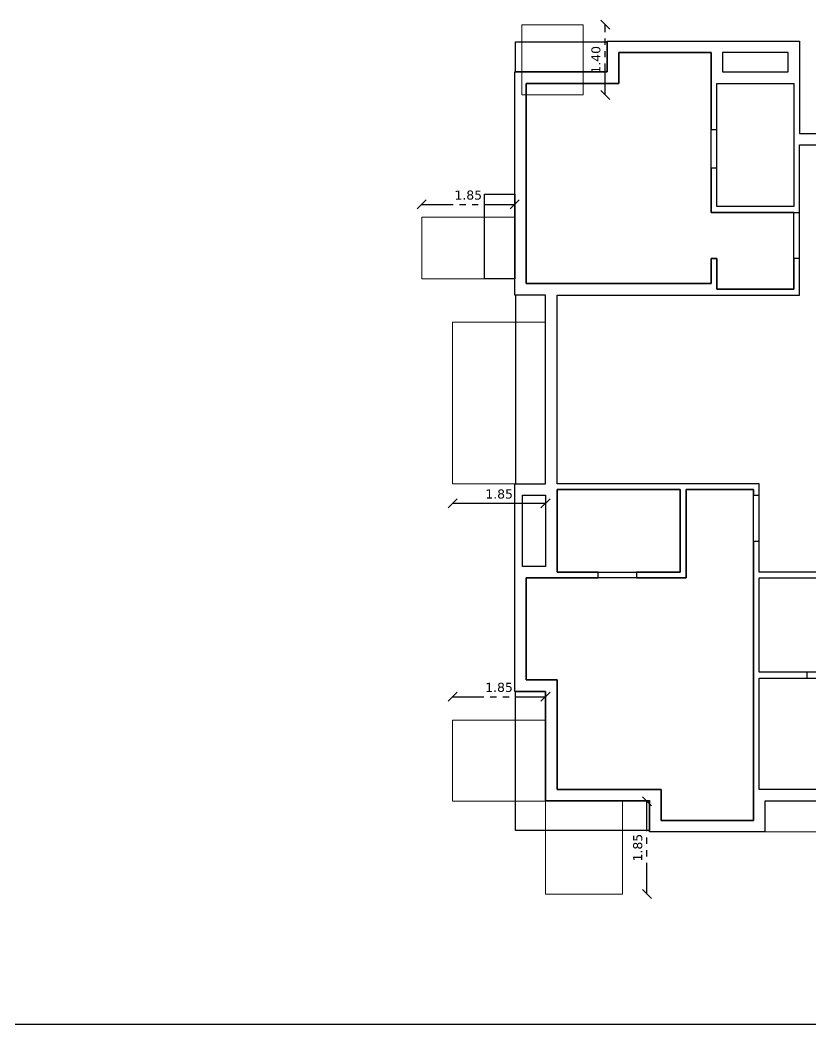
# Model space of a CAD drawing. Header units: metres. Extents: x 617 to 1370, y 693 to 852.
# Drawn here: x 1020.79 to 1036.53, y 771.36 to 791.45 of the extents above; entities that cross this region are included whole.
import ezdxf

# ---------------------------------------------------------------- set-up
doc = ezdxf.new("R2010")
doc.units = ezdxf.units.M
doc.header["$MEASUREMENT"] = 0
doc.header["$PDMODE"] = 2
doc.header["$PDSIZE"] = 50
doc.linetypes.add('PHANTOM2', pattern=[1.25, 0.625, -0.125, 0.125, -0.125, 0.125, -0.125])
doc.layers.get('0').update_dxf_attribs({"lineweight": 0})
doc.layers.get('Defpoints').update_dxf_attribs({"lineweight": 0})
for name, color, linetype in [('BLK_1_FLR_1_AC_ROOM_1', 117, 'Continuous'), ('BLK_1_FLR_1_AC_ROOM_2', 117, 'Continuous'), ('BLK_1_FLR_1_AC_ROOM_3', 117, 'Continuous'), ('BLK_1_FLR_1_BLT_UP_AREA', 1, 'Continuous'), ('BLK_1_FLR_1_BLT_UP_AREA_DEDUCT', 1, 'Continuous'), ('BLK_1_FLR_1_CARPET_AREA', 10, 'Continuous'), ('BLK_1_FLR_1_CHAJJA', 6, 'Continuous'), ('BLK_1_FLR_1_REGULAR_ROOM_1', 117, 'Continuous'), ('BLK_1_FLR_1_WC_BATH', 223, 'Continuous'), ('BLK_1_LVL_1_BLDG_FOOT_PRINT', 1, 'Continuous'), ('DISTANCE_FROM_GOVT_BLDG', 7, 'Continuous')]:
    doc.layers.add(name, color=color, linetype=linetype)
for name, color, linetype, lineweight in [('BLK_1_FLR_1_ACROOM_1_LIGHT_VENTILATION_1', 232, 'Continuous', 0), ('BLK_1_FLR_1_ACROOM_2_LIGHT_VENTILATION_1', 232, 'Continuous', 0), ('BLK_1_FLR_1_ACROOM_2_LIGHT_VENTILATION_2', 232, 'Continuous', 0), ('BLK_1_FLR_1_ROOM_1_LIGHT_VENTILATION_1', 232, 'Continuous', 0), ('BLK_1_FLR_1_UNITFA', 234, 'Continuous', 0)]:
    doc.layers.add(name, color=color, linetype=linetype, lineweight=lineweight)
doc.styles.get("Standard").update_dxf_attribs({"font": 'verdana.ttf', "height": 0.18})
doc.dimstyles.get("Standard").update_dxf_attribs({"dimscale": 0, "dimtxt": 0.18, "dimasz": 0.18, "dimexe": 0.18, "dimexo": 0.0625, "dimgap": 0.09, "dimtad": 1, "dimtoh": 1, "dimzin": 0, "dimdsep": 46, "dimtxsty": 'Standard', "dimblk": 'OBLIQUE', "dimcen": 0.09, "dimse1": 1, "dimse2": 1, "dimadec": 0, "dimazin": 0, "dimtfac": 1, "dimtofl": 0, "dimtmove": 0, "dimatfit": 3, "dimldrblk": 'OBLIQUE', "dimfxl": 1, "dimtolj": 1, "dimtzin": 0, "dimarcsym": 0})

# ---------------------------------------------------------------- blocks, each defined once
blk = doc.blocks.new('_Oblique')
at = {"color": 0, "linetype": 'ByBlock', "lineweight": -2}
blk.add_line((-0.5, -0.5), (0.5, 0.5), dxfattribs=at)
blk = doc.blocks.new('*D335')
at = {"layer": 'Defpoints', "color": 0}
for p in [(1010.345, 771.451), (1360.345, 771.451), (1360.345, 771.451)]:
    blk.add_point(p, dxfattribs=at)
at = {"layer": 'DISTANCE_FROM_GOVT_BLDG', "color": 0, "lineweight": -2}
blk.add_line((1010.345, 771.451), (1360.345, 771.451), dxfattribs=at)
at = {"layer": 'DISTANCE_FROM_GOVT_BLDG', "color": 0, "lineweight": -2, "xscale": 0.18, "yscale": 0.18, "zscale": 0.18, "rotation": 180}
blk.add_blockref('_Oblique', (1010.345, 771.451), dxfattribs=at)
at = {"layer": 'DISTANCE_FROM_GOVT_BLDG', "color": 0, "lineweight": -2, "xscale": 0.18, "yscale": 0.18, "zscale": 0.18}
blk.add_blockref('_Oblique', (1360.345, 771.451), dxfattribs=at)
at = {"layer": 'DISTANCE_FROM_GOVT_BLDG', "color": 0, "insert": (1185.345, 771.635), "char_height": 0.18, "attachment_point": 5}
blk.add_mtext('\\A1;350.00', dxfattribs=at)
blk = doc.blocks.new('*D415')
at = {"layer": 'BLK_1_FLR_1_ROOM_1_LIGHT_VENTILATION_1', "color": 0, "lineweight": -2}
blk.add_line((1029.403, 781.83), (1031.25, 781.83), dxfattribs=at)
at = {"layer": 'Defpoints', "color": 0}
for p in [(1029.403, 782.221), (1031.25, 782.221), (1031.25, 781.83)]:
    blk.add_point(p, dxfattribs=at)
at = {"layer": 'BLK_1_FLR_1_ROOM_1_LIGHT_VENTILATION_1', "color": 0, "lineweight": -2, "xscale": 0.18, "yscale": 0.18, "zscale": 0.18, "rotation": 180}
blk.add_blockref('_Oblique', (1029.403, 781.83), dxfattribs=at)
at = {"layer": 'BLK_1_FLR_1_ROOM_1_LIGHT_VENTILATION_1', "color": 0, "lineweight": -2, "xscale": 0.18, "yscale": 0.18, "zscale": 0.18}
blk.add_blockref('_Oblique', (1031.25, 781.83), dxfattribs=at)
at = {"layer": 'BLK_1_FLR_1_ROOM_1_LIGHT_VENTILATION_1', "color": 0, "insert": (1030.327, 782.014), "char_height": 0.18, "attachment_point": 5}
blk.add_mtext('\\A1;1.85', dxfattribs=at)
blk = doc.blocks.new('*D417')
at = {"layer": 'BLK_1_FLR_1_ACROOM_1_LIGHT_VENTILATION_1', "color": 0, "linetype": 'PHANTOM2', "lineweight": -2}
blk.add_line((1033.271, 774.046), (1033.271, 775.896), dxfattribs=at)
at = {"layer": 'Defpoints', "color": 0}
for p in [(1032.785, 775.896), (1033.271, 775.896), (1032.785, 774.046)]:
    blk.add_point(p, dxfattribs=at)
at = {"layer": 'BLK_1_FLR_1_ACROOM_1_LIGHT_VENTILATION_1', "color": 0, "lineweight": -2, "xscale": 0.18, "yscale": 0.18, "zscale": 0.18}
for p, rotation in [((1033.271, 775.896), 90), ((1033.271, 774.046), 270)]:
    blk.add_blockref('_Oblique', p, dxfattribs=dict(at, rotation=rotation))
at = {"layer": 'BLK_1_FLR_1_ACROOM_1_LIGHT_VENTILATION_1', "color": 0, "insert": (1033.087, 774.971), "char_height": 0.18, "attachment_point": 5, "rotation": 90}
blk.add_mtext('\\A1;1.85', dxfattribs=at)
blk = doc.blocks.new('*D418')
at = {"layer": 'BLK_1_FLR_1_ACROOM_1_LIGHT_VENTILATION_1', "color": 0, "linetype": 'PHANTOM2', "lineweight": -2}
blk.add_line((1029.4, 777.978), (1031.25, 777.978), dxfattribs=at)
at = {"layer": 'Defpoints', "color": 0}
for p in [(1031.25, 777.978), (1029.4, 777.507), (1031.25, 777.507)]:
    blk.add_point(p, dxfattribs=at)
at = {"layer": 'BLK_1_FLR_1_ACROOM_1_LIGHT_VENTILATION_1', "color": 0, "lineweight": -2, "xscale": 0.18, "yscale": 0.18, "zscale": 0.18, "rotation": 180}
blk.add_blockref('_Oblique', (1029.4, 777.978), dxfattribs=at)
at = {"layer": 'BLK_1_FLR_1_ACROOM_1_LIGHT_VENTILATION_1', "color": 0, "lineweight": -2, "xscale": 0.18, "yscale": 0.18, "zscale": 0.18}
blk.add_blockref('_Oblique', (1031.25, 777.978), dxfattribs=at)
at = {"layer": 'BLK_1_FLR_1_ACROOM_1_LIGHT_VENTILATION_1', "color": 0, "insert": (1030.325, 778.162), "char_height": 0.18, "attachment_point": 5}
blk.add_mtext('\\A1;1.85', dxfattribs=at)
blk = doc.blocks.new('*D419')
at = {"layer": 'BLK_1_FLR_1_ACROOM_2_LIGHT_VENTILATION_1', "color": 0, "linetype": 'PHANTOM2', "lineweight": -2}
blk.add_line((1028.787, 787.785), (1030.637, 787.785), dxfattribs=at)
at = {"layer": 'Defpoints', "color": 0}
for p in [(1030.637, 787.785), (1028.787, 787.53), (1030.637, 787.53)]:
    blk.add_point(p, dxfattribs=at)
at = {"layer": 'BLK_1_FLR_1_ACROOM_2_LIGHT_VENTILATION_1', "color": 0, "lineweight": -2, "xscale": 0.18, "yscale": 0.18, "zscale": 0.18, "rotation": 180}
blk.add_blockref('_Oblique', (1028.787, 787.785), dxfattribs=at)
at = {"layer": 'BLK_1_FLR_1_ACROOM_2_LIGHT_VENTILATION_1', "color": 0, "lineweight": -2, "xscale": 0.18, "yscale": 0.18, "zscale": 0.18}
blk.add_blockref('_Oblique', (1030.637, 787.785), dxfattribs=at)
at = {"layer": 'BLK_1_FLR_1_ACROOM_2_LIGHT_VENTILATION_1', "color": 0, "insert": (1029.712, 787.969), "char_height": 0.18, "attachment_point": 5}
blk.add_mtext('\\A1;1.85', dxfattribs=at)
blk = doc.blocks.new('*D420')
at = {"layer": 'BLK_1_FLR_1_ACROOM_2_LIGHT_VENTILATION_2', "color": 0, "linetype": 'PHANTOM2', "lineweight": -2}
blk.add_line((1032.439, 789.965), (1032.439, 791.365), dxfattribs=at)
at = {"layer": 'Defpoints', "color": 0}
for p in [(1032.003, 791.365), (1032.439, 791.365), (1032.003, 789.965)]:
    blk.add_point(p, dxfattribs=at)
at = {"layer": 'BLK_1_FLR_1_ACROOM_2_LIGHT_VENTILATION_2', "color": 0, "lineweight": -2, "xscale": 0.18, "yscale": 0.18, "zscale": 0.18}
for p, rotation in [((1032.439, 791.365), 90), ((1032.439, 789.965), 270)]:
    blk.add_blockref('_Oblique', p, dxfattribs=dict(at, rotation=rotation))
at = {"layer": 'BLK_1_FLR_1_ACROOM_2_LIGHT_VENTILATION_2', "color": 0, "insert": (1032.255, 790.665), "char_height": 0.18, "attachment_point": 5, "rotation": 90}
blk.add_mtext('\\A1;1.40', dxfattribs=at)

msp = doc.modelspace()

# ---------------------------------------------------------------- linework, layer by layer
at = {"layer": 'BLK_1_FLR_1_AC_ROOM_1', "color": 1}
msp.add_lwpolyline([(1031.48, 776.126), (1033.55, 776.126), (1033.55, 775.513), (1035.39, 775.513), (1035.39, 782.106), (1034.048, 782.106), (1034.048, 780.343), (1030.867, 780.343), (1030.867, 778.311), (1031.48, 778.311)], close=True, dxfattribs=at)
at = {"layer": 'BLK_1_FLR_1_AC_ROOM_2', "color": 1}
msp.add_lwpolyline([(1034.662, 786.093), (1036.195, 786.093), (1036.195, 787.626), (1034.548, 787.626), (1034.548, 790.808), (1032.708, 790.808), (1032.708, 790.195), (1030.867, 790.195), (1030.867, 786.208), (1034.547, 786.208), (1034.547, 786.706), (1034.662, 786.706)], close=True, dxfattribs=at)
at = {"layer": 'BLK_1_FLR_1_AC_ROOM_3', "color": 1}
msp.add_lwpolyline([(1038.035, 775.513), (1038.035, 778.618), (1037.92, 778.618), (1037.92, 778.465), (1035.505, 778.465), (1035.505, 780.343), (1037.92, 780.343), (1037.92, 779.576), (1038.035, 779.576), (1038.035, 782.106), (1039.99, 782.106), (1039.99, 779.921), (1042.558, 779.921), (1042.558, 776.126), (1040.105, 776.126), (1040.105, 775.513)], close=True, dxfattribs=at)
at = {"layer": 'BLK_1_FLR_1_ACROOM_1_LIGHT_VENTILATION_1'}
msp.add_lwpolyline([(1033.015, 776.126), (1031.48, 776.126), (1031.48, 777.737)], dxfattribs=at)
for points in [[(1031.25, 775.896), (1029.4, 775.896), (1029.4, 777.507), (1031.25, 777.507)], [(1032.785, 775.896), (1032.785, 774.046), (1031.25, 774.046), (1031.25, 775.896)]]:
    msp.add_lwpolyline(points, close=True, dxfattribs=at)
at = {"layer": 'BLK_1_FLR_1_ACROOM_2_LIGHT_VENTILATION_1'}
msp.add_lwpolyline([(1030.867, 786.534), (1030.867, 787.76)], dxfattribs=at)
msp.add_lwpolyline([(1030.637, 786.304), (1028.787, 786.304), (1028.787, 787.53), (1030.637, 787.53)], close=True, dxfattribs=at)
at = {"layer": 'BLK_1_FLR_1_ACROOM_2_LIGHT_VENTILATION_2'}
msp.add_lwpolyline([(1030.777, 789.965), (1030.777, 791.365), (1032.003, 791.365), (1032.003, 789.965)], close=True, dxfattribs=at)
msp.add_lwpolyline([(1031.007, 790.195), (1032.233, 790.195)], dxfattribs=at)
at = {"layer": 'BLK_1_FLR_1_BLT_UP_AREA', "color": 3}
msp.add_lwpolyline([(1037.805, 775.896), (1035.62, 775.896), (1035.62, 775.283), (1033.32, 775.283), (1033.32, 775.896), (1031.25, 775.896), (1031.25, 778.081), (1030.637, 778.081), (1030.637, 782.221), (1031.25, 782.221), (1031.25, 785.978), (1030.637, 785.978), (1030.637, 790.425), (1032.478, 790.425), (1032.478, 791.038), (1036.31, 791.038), (1036.31, 789.198), (1036.871, 789.198)], dxfattribs=at)
at = {"layer": 'BLK_1_FLR_1_BLT_UP_AREA_DEDUCT', "color": 3}
for points in [[(1034.777, 790.425), (1036.08, 790.425), (1036.08, 790.808), (1034.777, 790.808)], [(1031.25, 780.573), (1030.789, 780.573), (1030.789, 781.991), (1031.25, 781.991)]]:
    msp.add_lwpolyline(points, close=True, dxfattribs=at)
at = {"layer": 'BLK_1_FLR_1_CARPET_AREA', "color": 25}
for points in [[(1037.92, 780.458), (1035.505, 780.458), (1035.505, 781.071), (1035.39, 781.071), (1035.39, 775.513), (1033.55, 775.513), (1033.55, 776.126), (1031.48, 776.126), (1031.48, 778.311), (1030.867, 778.311), (1030.867, 780.343), (1032.298, 780.343), (1032.298, 780.458), (1031.48, 780.458), (1031.48, 782.106), (1033.933, 782.106), (1033.933, 780.458), (1033.064, 780.458), (1033.064, 780.343), (1034.048, 780.343), (1034.048, 782.106), (1035.39, 782.106), (1035.39, 781.991), (1035.505, 781.991), (1035.505, 782.221), (1031.48, 782.221), (1031.48, 785.978), (1036.31, 785.978), (1036.31, 786.706), (1036.195, 786.706), (1036.195, 786.093), (1034.662, 786.093), (1034.662, 786.706), (1034.547, 786.706), (1034.547, 786.208), (1030.867, 786.208), (1030.867, 790.195), (1032.708, 790.195), (1032.708, 790.808), (1034.548, 790.808), (1034.548, 789.275), (1034.662, 789.275), (1034.662, 790.195), (1036.195, 790.195), (1036.195, 787.741), (1034.662, 787.741), (1034.662, 788.508), (1034.548, 788.508), (1034.548, 787.626), (1036.31, 787.626), (1036.31, 788.968), (1036.948, 788.968)], [(1037.92, 776.126), (1035.505, 776.126), (1035.505, 778.35), (1036.463, 778.35), (1036.463, 778.465), (1035.505, 778.465), (1035.505, 780.343), (1037.92, 780.343)]]:
    msp.add_lwpolyline(points, dxfattribs=at)
at = {"layer": 'BLK_1_FLR_1_CHAJJA'}
for points in [[(1032.478, 791.025), (1032.478, 790.425), (1030.65, 790.425), (1030.65, 791.025)], [(1030.637, 786.304), (1030.037, 786.304), (1030.037, 787.99), (1030.637, 787.99)], [(1030.65, 782.221), (1031.25, 782.221), (1031.25, 785.978), (1030.65, 785.978)], [(1030.65, 778.081), (1031.25, 778.081), (1031.25, 775.91), (1033.32, 775.91), (1033.32, 775.31), (1030.65, 775.31)]]:
    msp.add_lwpolyline(points, close=True, dxfattribs=at)
at = {"layer": 'BLK_1_FLR_1_REGULAR_ROOM_1', "color": 1}
msp.add_lwpolyline([(1031.48, 782.221), (1031.48, 785.978), (1036.31, 785.978), (1036.31, 788.968), (1039.76, 788.968), (1039.76, 786.093), (1042.558, 786.093), (1042.558, 784.061), (1039.645, 784.061), (1039.645, 783.947), (1041.83, 783.946), (1041.83, 782.221), (1037.92, 782.222), (1037.92, 780.458), (1035.505, 780.458), (1035.505, 782.221)], close=True, dxfattribs=at)
at = {"layer": 'BLK_1_FLR_1_ROOM_1_LIGHT_VENTILATION_1'}
msp.add_lwpolyline([(1031.48, 782.451), (1031.48, 785.671)], dxfattribs=at)
msp.add_lwpolyline([(1031.25, 782.221), (1031.25, 785.441), (1029.4, 785.441), (1029.4, 782.221)], close=True, dxfattribs=at)
at = {"layer": 'BLK_1_FLR_1_UNITFA'}
msp.add_lwpolyline([(1036.871, 789.198), (1036.31, 789.198), (1036.31, 791.038), (1032.478, 791.038), (1032.478, 790.425), (1030.637, 790.425), (1030.637, 785.978), (1031.25, 785.978), (1031.25, 782.221), (1030.637, 782.221), (1030.637, 778.081), (1031.25, 778.081), (1031.25, 775.896), (1033.32, 775.896), (1033.32, 775.283), (1040.335, 775.283)], dxfattribs=at)
at = {"layer": 'BLK_1_FLR_1_WC_BATH'}
for points in [[(1034.662, 790.195), (1036.195, 790.195), (1036.195, 787.741), (1034.662, 787.741)], [(1031.48, 780.458), (1033.933, 780.458), (1033.933, 782.106), (1031.48, 782.106)], [(1037.92, 776.126), (1035.505, 776.126), (1035.505, 778.35), (1037.92, 778.35)]]:
    msp.add_lwpolyline(points, close=True, dxfattribs=at)
at = {"layer": 'BLK_1_LVL_1_BLDG_FOOT_PRINT'}
msp.add_lwpolyline([(1037.805, 775.896), (1035.62, 775.896), (1035.62, 775.283), (1033.32, 775.283), (1033.32, 775.896), (1031.25, 775.896), (1031.25, 778.081), (1030.637, 778.081), (1030.637, 782.221), (1031.25, 782.221), (1031.25, 785.978), (1030.637, 785.978), (1030.637, 790.425), (1032.478, 790.425), (1032.478, 791.038), (1036.31, 791.038), (1036.31, 789.198), (1036.871, 789.198)], dxfattribs=at)

# ---------------------------------------------------------------- dimensions: what is measured, and where the dimension line sits
at = {"layer": 'BLK_1_FLR_1_ACROOM_1_LIGHT_VENTILATION_1'}
dim = msp.add_linear_dim(base=(1031.25, 777.978), p1=(1029.4, 777.507), p2=(1031.25, 777.507), dimstyle='Standard', override={"dimscale": 1, "dimfxl": 0, "dimarcsym": 2}, dxfattribs=at)
dim.commit()
dim.dimension.update_dxf_attribs({"geometry": '*D418', "text_midpoint": (1030.325, 778.162)})
dim = msp.add_linear_dim(base=(1033.271, 775.896), p1=(1032.785, 774.046), p2=(1032.785, 775.896), angle=90, dimstyle='Standard', override={"dimscale": 1, "dimfxl": 0, "dimarcsym": 2}, dxfattribs=at)
dim.commit()
dim.dimension.update_dxf_attribs({"geometry": '*D417', "text_midpoint": (1033.087, 774.971)})
at = {"layer": 'BLK_1_FLR_1_ACROOM_2_LIGHT_VENTILATION_1'}
dim = msp.add_linear_dim(base=(1030.637, 787.785), p1=(1028.787, 787.53), p2=(1030.637, 787.53), dimstyle='Standard', override={"dimscale": 1, "dimfxl": 0, "dimarcsym": 2}, dxfattribs=at)
dim.commit()
dim.dimension.update_dxf_attribs({"geometry": '*D419', "text_midpoint": (1029.712, 787.969)})
at = {"layer": 'BLK_1_FLR_1_ACROOM_2_LIGHT_VENTILATION_2'}
dim = msp.add_linear_dim(base=(1032.439, 791.365), p1=(1032.003, 789.965), p2=(1032.003, 791.365), angle=90, dimstyle='Standard', override={"dimscale": 1, "dimfxl": 0, "dimarcsym": 2}, dxfattribs=at)
dim.commit()
dim.dimension.update_dxf_attribs({"geometry": '*D420', "text_midpoint": (1032.255, 790.665)})
at = {"layer": 'BLK_1_FLR_1_ROOM_1_LIGHT_VENTILATION_1'}
dim = msp.add_linear_dim(base=(1031.25, 781.83), p1=(1029.403, 782.221), p2=(1031.25, 782.221), dimstyle='Standard', override={"dimscale": 1}, dxfattribs=at)
dim.commit()
dim.dimension.update_dxf_attribs({"geometry": '*D415', "text_midpoint": (1030.327, 782.014)})
at = {"layer": 'DISTANCE_FROM_GOVT_BLDG'}
dim = msp.add_linear_dim(base=(1360.345, 771.451), p1=(1010.345, 771.451), p2=(1360.345, 771.451), dimstyle='Standard', override={"dimscale": 1}, dxfattribs=at)
dim.commit()
dim.dimension.update_dxf_attribs({"geometry": '*D335', "text_midpoint": (1185.345, 771.635)})

doc.saveas('drawing.dxf')
